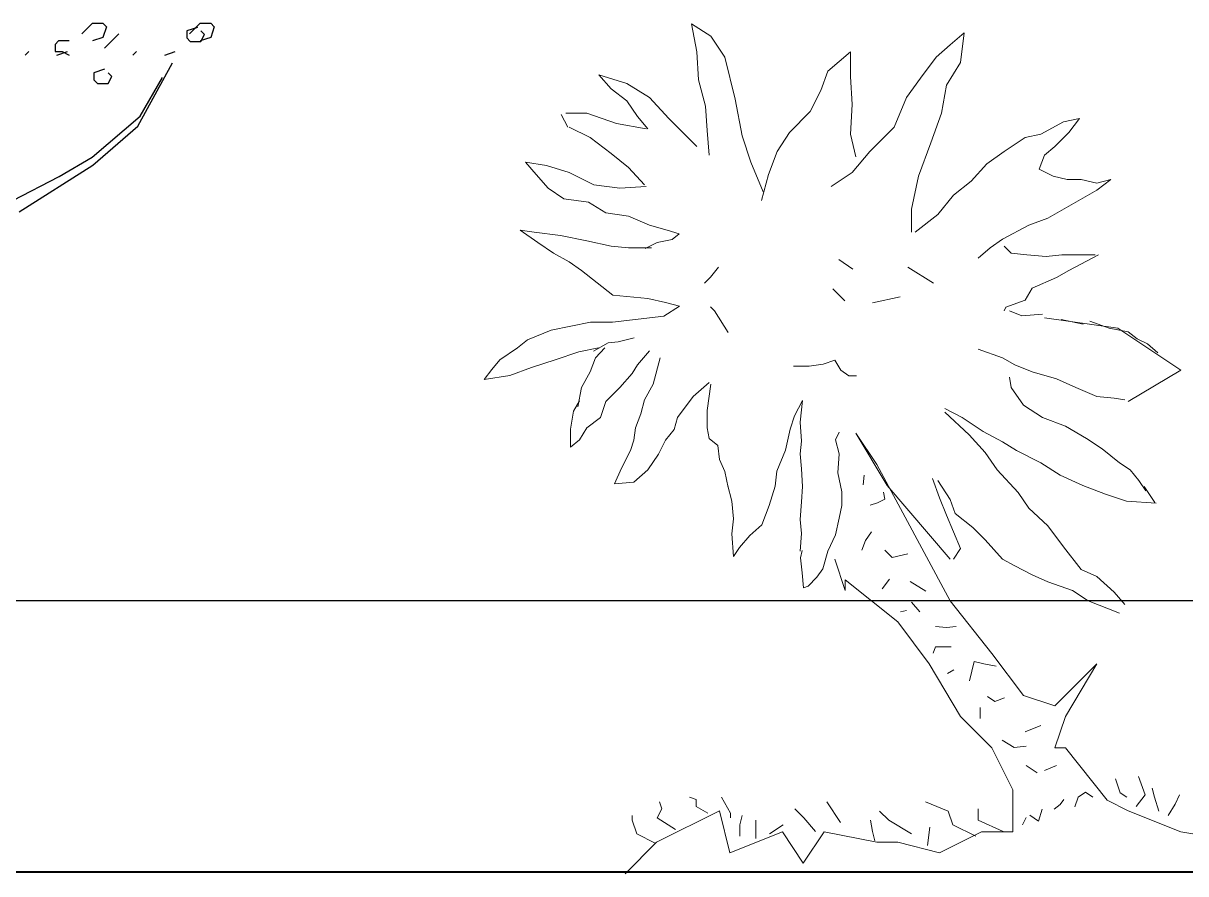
# Model space of a CAD drawing. Header units: metres. Extents: x 2330 to 2661, y 695 to 924.
# Drawn here: x 2596.994 to 2599.136, y 869.188 to 870.755 of the extents above; entities that cross this region are included whole.
import ezdxf

# ---------------------------------------------------------------- set-up
doc = ezdxf.new("R2010")
doc.units = ezdxf.units.M
doc.header["$LTSCALE"] = 20
doc.layers.add('Columns', color=30, linetype='Continuous', lineweight=40)
doc.layers.add('Green', color=116, linetype='Continuous', lineweight=5)
doc.layers.add('Tree and Others', color=74, linetype='Continuous')

msp = doc.modelspace()

# ---------------------------------------------------------------- linework, layer by layer
for p, q in [((2597.1015, 870.7358), (2597.1211, 870.7553)), ((2597.1211, 870.7553), (2597.1406, 870.7553)), ((2597.1406, 870.7553), (2597.1471, 870.7488)), ((2597.1471, 870.7488), (2597.1406, 870.7292)), ((2597.3146, 870.7478), (2597.295, 870.7413)), ((2597.3001, 870.7358), (2597.3196, 870.7553)), ((2597.3196, 870.7553), (2597.3392, 870.7553)), ((2597.3392, 870.7553), (2597.3457, 870.7488)), ((2597.3457, 870.7488), (2597.3392, 870.7292)), ((2597.1406, 870.7292), (2597.1211, 870.7227)), ((2597.1697, 870.7358), (2597.1436, 870.7097)), ((2597.295, 870.7413), (2597.295, 870.7282)), ((2597.295, 870.7282), (2597.3016, 870.7217)), ((2597.3392, 870.7292), (2597.3196, 870.7227)), ((2597.3276, 870.7347), (2597.3211, 870.7413)), ((2597.3211, 870.7217), (2597.3276, 870.7347)), ((2597.0038, 870.7032), (2596.9972, 870.6966)), ((2597.0589, 870.7227), (2597.0524, 870.7162)), ((2597.0524, 870.7162), (2597.0524, 870.7032)), ((2597.0524, 870.7032), (2597.0654, 870.7032)), ((2597.0559, 870.6966), (2597.0755, 870.7032)), ((2597.0785, 870.7227), (2597.0589, 870.7227)), ((2597.0654, 870.7032), (2597.0785, 870.6966)), ((2597.2023, 870.7032), (2597.1958, 870.6966)), ((2597.2544, 870.6966), (2597.274, 870.7032)), ((2597.3016, 870.7217), (2597.3146, 870.7217)), ((2597.3146, 870.7217), (2597.3211, 870.7217)), ((2597.2049, 870.5658), (2597.2686, 870.6823)), ((2597.1436, 870.6705), (2597.1241, 870.664)), ((2597.1241, 870.664), (2597.1241, 870.651)), ((2597.1567, 870.6575), (2597.1502, 870.664)), ((2597.1241, 870.651), (2597.1306, 870.6445)), ((2597.1306, 870.6445), (2597.1436, 870.6445)), ((2597.1436, 870.6445), (2597.1502, 870.6445)), ((2597.1502, 870.6445), (2597.1567, 870.6575)), ((2597.209, 870.5843), (2597.2502, 870.6551)), ((2597.1208, 870.5084), (2597.209, 870.5843)), ((2597.1218, 870.4937), (2597.2049, 870.5658)), ((2596.986, 870.4078), (2597.1218, 870.4937)), ((2597.0598, 870.4727), (2597.1208, 870.5084)), ((2596.9745, 870.4289), (2597.0598, 870.4727))]:
    msp.add_line(p, q)
at = {"layer": 'Columns'}
msp.add_line((2595.3993, 869.1919), (2601.7206, 869.1919), dxfattribs=at)
at = {"layer": 'Green'}
for p, q in [((2598.2608, 870.7315), (2598.2254, 870.754)), ((2598.2254, 870.754), (2598.235, 870.7025)), ((2598.2865, 870.6928), (2598.2608, 870.7315)), ((2598.7276, 870.7379), (2598.7019, 870.7154)), ((2598.7212, 870.6831), (2598.7276, 870.7379)), ((2598.235, 870.7025), (2598.2382, 870.6509)), ((2598.5183, 870.7025), (2598.4765, 870.667)), ((2598.5183, 870.6574), (2598.5183, 870.7025)), ((2598.7019, 870.7154), (2598.6761, 870.6928)), ((2598.3058, 870.6155), (2598.2865, 870.6928)), ((2598.6761, 870.6928), (2598.6471, 870.6541)), ((2598.6954, 870.6413), (2598.7212, 870.6831)), ((2598.1062, 870.6445), (2598.0547, 870.6606)), ((2598.0547, 870.6606), (2598.0773, 870.6348)), ((2598.4765, 870.667), (2598.4636, 870.6316)), ((2598.1481, 870.6187), (2598.1062, 870.6445)), ((2598.2382, 870.6509), (2598.2511, 870.6026)), ((2598.5216, 870.6058), (2598.5183, 870.6574)), ((2598.6471, 870.6541), (2598.6214, 870.6187)), ((2598.6858, 870.5897), (2598.6954, 870.6413)), ((2598.0773, 870.6348), (2598.1062, 870.6123)), ((2598.1835, 870.58), (2598.1481, 870.6187)), ((2598.4636, 870.6316), (2598.4443, 870.5929)), ((2598.6214, 870.6187), (2598.5988, 870.5639)), ((2598.1062, 870.6123), (2598.1255, 870.5833)), ((2598.2511, 870.6026), (2598.2543, 870.5575)), ((2598.3187, 870.5478), (2598.3058, 870.6155)), ((2598.5183, 870.551), (2598.5216, 870.6058)), ((2597.9971, 870.5636), (2597.9852, 870.5875)), ((2598.0322, 870.5897), (2597.9935, 870.5897)), ((2598.0869, 870.5704), (2598.0322, 870.5897)), ((2598.1255, 870.5833), (2598.1449, 870.5607)), ((2598.235, 870.5285), (2598.1835, 870.58)), ((2598.4443, 870.5929), (2598.4057, 870.5543)), ((2598.6665, 870.5349), (2598.6858, 870.5897)), ((2598.9111, 870.5736), (2598.9401, 870.58)), ((2598.9401, 870.58), (2598.9208, 870.5543)), ((2598, 870.5639), (2598.0386, 870.5446)), ((2598.1416, 870.5607), (2598.0869, 870.5704)), ((2598.2543, 870.5575), (2598.2576, 870.5124)), ((2598.4057, 870.5543), (2598.3831, 870.5188)), ((2598.5988, 870.5639), (2598.5538, 870.5188)), ((2598.8693, 870.551), (2598.9111, 870.5736)), ((2598.9208, 870.5543), (2598.895, 870.5285)), ((2598.0386, 870.5446), (2598.0773, 870.5156)), ((2598.3348, 870.4995), (2598.3187, 870.5478)), ((2598.528, 870.5092), (2598.5183, 870.551)), ((2598.6439, 870.4737), (2598.6665, 870.5349)), ((2598.8017, 870.5188), (2598.8403, 870.5446)), ((2598.8403, 870.5446), (2598.8693, 870.551)), ((2598.0773, 870.5156), (2598.1094, 870.4898)), ((2598.3831, 870.5188), (2598.367, 870.4769)), ((2598.5538, 870.5188), (2598.5216, 870.4802)), ((2598.7695, 870.4963), (2598.8017, 870.5188)), ((2598.8757, 870.5124), (2598.8661, 870.4866)), ((2598.895, 870.5285), (2598.8757, 870.5124)), ((2597.9581, 870.4931), (2597.9195, 870.4995)), ((2597.9195, 870.4995), (2597.9388, 870.4769)), ((2598, 870.4802), (2597.9581, 870.4931)), ((2598.1094, 870.4898), (2598.1384, 870.4576)), ((2598.3574, 870.4447), (2598.3348, 870.4995)), ((2598.7405, 870.4641), (2598.7695, 870.4963)), ((2597.9388, 870.4769), (2597.9613, 870.4512)), ((2598.0451, 870.4576), (2598, 870.4802)), ((2598.367, 870.4769), (2598.3541, 870.4286)), ((2598.5216, 870.4802), (2598.4829, 870.4544)), ((2598.631, 870.4125), (2598.6439, 870.4737)), ((2598.8661, 870.4866), (2598.8918, 870.4737)), ((2598.8918, 870.4737), (2598.9176, 870.4673)), ((2598.9176, 870.4673), (2598.9433, 870.4673)), ((2598.9433, 870.4673), (2598.9723, 870.4608)), ((2598.9723, 870.4608), (2598.9981, 870.4673)), ((2598.9981, 870.4673), (2598.9723, 870.4479)), ((2597.9613, 870.4512), (2597.9903, 870.4318)), ((2598.0933, 870.4512), (2598.0451, 870.4576)), ((2598.1416, 870.4544), (2598.0933, 870.4512)), ((2598.7083, 870.4383), (2598.7405, 870.4641)), ((2598.9723, 870.4479), (2598.9337, 870.4254)), ((2597.9903, 870.4318), (2598.0354, 870.4254)), ((2598.0354, 870.4254), (2598.0676, 870.4061)), ((2598.6793, 870.4028), (2598.7083, 870.4383)), ((2598.9337, 870.4254), (2598.8822, 870.3964)), ((2598.0676, 870.4061), (2598.1094, 870.3996)), ((2598.631, 870.3706), (2598.631, 870.4125)), ((2598.6375, 870.3706), (2598.6793, 870.4028)), ((2598.1094, 870.3996), (2598.1481, 870.3835)), ((2598.1481, 870.3835), (2598.1803, 870.3738)), ((2598.8468, 870.3835), (2598.7985, 870.3577)), ((2598.8822, 870.3964), (2598.8468, 870.3835)), ((2597.9356, 870.3706), (2597.9098, 870.3738)), ((2597.9098, 870.3738), (2597.942, 870.3513)), ((2597.9839, 870.3642), (2597.9356, 870.3706)), ((2598.0322, 870.3545), (2597.9839, 870.3642)), ((2598.1803, 870.3738), (2598.2028, 870.3674)), ((2598.2028, 870.3674), (2598.1896, 870.3571)), ((2597.942, 870.3513), (2597.971, 870.332)), ((2598.0773, 870.3448), (2598.0322, 870.3545)), ((2598.1094, 870.3416), (2598.0773, 870.3448)), ((2598.1352, 870.3416), (2598.1094, 870.3416)), ((2598.1513, 870.3416), (2598.1352, 870.3416)), ((2598.1621, 870.3516), (2598.1401, 870.3406)), ((2598.1896, 870.3571), (2598.1621, 870.3516)), ((2598.7759, 870.3416), (2598.7534, 870.3223)), ((2598.7985, 870.3577), (2598.7759, 870.3416)), ((2598.8146, 870.332), (2598.8017, 870.3448)), ((2597.971, 870.332), (2598, 870.3159)), ((2598.5224, 870.3021), (2598.4969, 870.3203)), ((2598.8435, 870.3287), (2598.8146, 870.332)), ((2598.8789, 870.3255), (2598.8435, 870.3287)), ((2598.9079, 870.3287), (2598.8789, 870.3255)), ((2598.9691, 870.3287), (2598.9079, 870.3287)), ((2598.9755, 870.3287), (2598.9208, 870.2997)), ((2598, 870.3159), (2598.0225, 870.2997)), ((2598.0225, 870.2997), (2598.0515, 870.2772)), ((2598.2603, 870.2876), (2598.2749, 870.3058)), ((2598.6716, 870.2766), (2598.6243, 870.3058)), ((2598.9208, 870.2997), (2598.8983, 870.2869)), ((2598.0515, 870.2772), (2598.0805, 870.2546)), ((2598.2494, 870.2766), (2598.2603, 870.2876)), ((2598.8983, 870.2869), (2598.8532, 870.2675)), ((2598.0805, 870.2546), (2598.145, 870.2483)), ((2598.5078, 870.2439), (2598.486, 870.2657)), ((2598.8532, 870.2675), (2598.8403, 870.245)), ((2598.145, 870.2483), (2598.1777, 870.2411)), ((2598.2032, 870.2338), (2598.1741, 870.2156)), ((2598.1777, 870.2411), (2598.2032, 870.2338)), ((2598.2676, 870.2256), (2598.2603, 870.2329)), ((2598.6097, 870.2511), (2598.5588, 870.2402)), ((2598.8049, 870.2321), (2598.8017, 870.2256)), ((2598.8403, 870.245), (2598.8049, 870.2321)), ((2598.1741, 870.2156), (2598.0795, 870.2046)), ((2598.2931, 870.1856), (2598.2676, 870.2256)), ((2598.8339, 870.216), (2598.8113, 870.2256)), ((2598.8725, 870.2192), (2598.8339, 870.216)), ((2599.011, 870.1934), (2598.8757, 870.2128)), ((2597.9666, 870.1901), (2597.923, 870.1719)), ((2598.0394, 870.2046), (2597.9666, 870.1901)), ((2598.0795, 870.2046), (2598.0394, 870.2046)), ((2598.947, 870.2006), (2598.9068, 870.2092)), ((2598.9594, 870.2063), (2598.9949, 870.1934)), ((2598.9949, 870.1934), (2599.0303, 870.187)), ((2599.1269, 870.1161), (2599.011, 870.1934)), ((2597.923, 870.1719), (2597.9048, 870.1573)), ((2598.0904, 870.1682), (2598.0718, 870.1662)), ((2598.0904, 870.1682), (2598.1195, 870.1755)), ((2599.0303, 870.187), (2599.0464, 870.1741)), ((2599.0464, 870.1741), (2599.0657, 870.1644)), ((2597.9048, 870.1573), (2597.872, 870.1354)), ((2597.9739, 870.1354), (2598.0176, 870.15)), ((2598.0176, 870.15), (2598.054, 870.1573)), ((2598.0718, 870.1662), (2598.0449, 870.1512)), ((2598.0483, 870.1387), (2598.0658, 870.1572)), ((2598.1255, 870.1258), (2598.1481, 870.1515)), ((2598.7534, 870.1548), (2598.7985, 870.1387)), ((2599.0657, 870.1644), (2599.085, 870.1483)), ((2597.872, 870.1354), (2597.8574, 870.1172)), ((2597.9302, 870.1209), (2597.9739, 870.1354)), ((2598.0483, 870.1387), (2598.0386, 870.1129)), ((2598.1159, 870.1097), (2598.1255, 870.1258)), ((2598.1674, 870.1387), (2598.1545, 870.0903)), ((2598.4678, 870.1273), (2598.4423, 870.1237)), ((2598.4896, 870.1346), (2598.4678, 870.1273)), ((2598.5005, 870.1164), (2598.4896, 870.1346)), ((2598.7985, 870.1387), (2598.821, 870.1258)), ((2598.821, 870.1258), (2598.8532, 870.1129)), ((2597.8574, 870.1172), (2597.8429, 870.099)), ((2597.8429, 870.099), (2597.8902, 870.1063)), ((2597.8902, 870.1063), (2597.9302, 870.1209)), ((2598.0386, 870.1129), (2598.0225, 870.0839)), ((2598.0933, 870.0839), (2598.1159, 870.1097)), ((2598.4423, 870.1237), (2598.4132, 870.1237)), ((2598.5151, 870.1055), (2598.5005, 870.1164)), ((2598.5297, 870.1055), (2598.5151, 870.1055)), ((2598.8113, 870.1032), (2598.8146, 870.0839)), ((2598.8532, 870.1129), (2598.8983, 870.1)), ((2599.0303, 870.0581), (2599.1269, 870.1161)), ((2598.0225, 870.0839), (2598.0161, 870.0484)), ((2598.0676, 870.0581), (2598.0933, 870.0839)), ((2598.1545, 870.0903), (2598.1384, 870.0613)), ((2598.2286, 870.0678), (2598.2576, 870.0935)), ((2598.2608, 870.0903), (2598.2543, 870.042)), ((2598.8146, 870.0839), (2598.8371, 870.0517)), ((2598.8983, 870.1), (2598.9337, 870.0839)), ((2598.9337, 870.0839), (2598.9723, 870.0678)), ((2598.0079, 870.0403), (2598.0189, 870.0596)), ((2598.1384, 870.0613), (2598.132, 870.0356)), ((2598.1996, 870.0291), (2598.2286, 870.0678)), ((2598.4301, 870.0601), (2598.4153, 870.032)), ((2598.4254, 870.0205), (2598.4301, 870.0601)), ((2598.9723, 870.0678), (2599.0045, 870.0646)), ((2599.0045, 870.0646), (2599.0238, 870.0613)), ((2598.0024, 870.0072), (2598.0079, 870.0403)), ((2598.0579, 870.0291), (2598.0676, 870.0581)), ((2598.2543, 870.042), (2598.2543, 870.0098)), ((2598.7244, 870.0291), (2598.6922, 870.0452)), ((2598.6922, 870.0388), (2598.7373, 869.9969)), ((2598.8371, 870.0517), (2598.8725, 870.0291)), ((2598.0579, 870.0291), (2598.0327, 870.01)), ((2598.132, 870.0356), (2598.1223, 870.0098)), ((2598.1932, 870.0066), (2598.1996, 870.0291)), ((2598.4153, 870.032), (2598.4071, 870.0072)), ((2598.4278, 869.9855), (2598.4254, 870.0205)), ((2598.763, 870.0033), (2598.7244, 870.0291)), ((2598.8725, 870.0291), (2598.9144, 870.013)), ((2598.0024, 869.9742), (2598.0024, 870.0072)), ((2598.0327, 870.01), (2598.0189, 869.9879)), ((2598.1223, 870.0098), (2598.1191, 869.9872)), ((2598.1771, 869.9872), (2598.1932, 870.0066)), ((2598.2543, 870.0098), (2598.2576, 869.9904)), ((2598.4071, 870.0072), (2598.3988, 869.9686)), ((2598.4977, 870.0018), (2598.4907, 869.9878)), ((2598.5666, 869.9421), (2598.528, 870.0001)), ((2598.528, 870.0001), (2598.586, 869.9035)), ((2598.7373, 869.9969), (2598.7663, 869.9647)), ((2598.7985, 869.984), (2598.763, 870.0033)), ((2598.9144, 870.013), (2598.953, 869.9904)), ((2598.0189, 869.9879), (2598.0024, 869.9742)), ((2598.1191, 869.9872), (2598.1127, 869.9679)), ((2598.1642, 869.9615), (2598.1771, 869.9872)), ((2598.2576, 869.9904), (2598.2737, 869.9776)), ((2598.2737, 869.9776), (2598.2769, 869.9518)), ((2598.4254, 869.9622), (2598.4278, 869.9855)), ((2598.4907, 869.9878), (2598.4977, 869.9622)), ((2598.8242, 869.9679), (2598.7985, 869.984)), ((2598.953, 869.9904), (2598.982, 869.9711)), ((2598.1127, 869.9679), (2598.0966, 869.9357)), ((2598.1449, 869.9325), (2598.1642, 869.9615)), ((2598.3988, 869.9686), (2598.3823, 869.9301)), ((2598.4278, 869.9342), (2598.4254, 869.9622)), ((2598.4977, 869.9622), (2598.4953, 869.9272)), ((2598.7663, 869.9647), (2598.7888, 869.9325)), ((2598.8693, 869.9453), (2598.8242, 869.9679)), ((2598.982, 869.9711), (2599.0142, 869.9453)), ((2598.0966, 869.9357), (2598.0837, 869.9067)), ((2598.1191, 869.9099), (2598.1449, 869.9325)), ((2598.2769, 869.9518), (2598.2865, 869.9292)), ((2598.4301, 869.9016), (2598.4278, 869.9342)), ((2598.7019, 869.6908), (2598.5666, 869.9421)), ((2598.7888, 869.9325), (2598.8274, 869.8906)), ((2598.9047, 869.9228), (2598.8693, 869.9453)), ((2599.0142, 869.9453), (2599.0335, 869.9325)), ((2599.0335, 869.9325), (2599.0496, 869.9131)), ((2598.0837, 869.9067), (2598.1191, 869.9099)), ((2598.2865, 869.9292), (2598.293, 869.9002)), ((2598.3823, 869.9301), (2598.3795, 869.9025)), ((2598.4953, 869.9272), (2598.5023, 869.8922)), ((2598.5436, 869.9228), (2598.5414, 869.905)), ((2598.6697, 869.9163), (2598.6825, 869.8809)), ((2598.7019, 869.8777), (2598.6793, 869.9131)), ((2598.9466, 869.9035), (2598.9047, 869.9228)), ((2599.0496, 869.9131), (2599.0625, 869.8938)), ((2598.2997, 869.875), (2598.2915, 869.9053)), ((2598.3795, 869.9025), (2598.3685, 869.8667)), ((2598.4278, 869.8736), (2598.4301, 869.9016)), ((2598.5023, 869.8922), (2598.5023, 869.8666)), ((2598.5793, 869.8916), (2598.5815, 869.8782)), ((2598.586, 869.9035), (2598.7019, 869.7681)), ((2598.8274, 869.8906), (2598.8468, 869.8616)), ((2598.9884, 869.8874), (2598.9466, 869.9035)), ((2599.0792, 869.8725), (2599.0596, 869.902)), ((2598.3025, 869.8419), (2598.2997, 869.875)), ((2598.3685, 869.8667), (2598.3548, 869.8309)), ((2598.4254, 869.8409), (2598.4278, 869.8736)), ((2598.5681, 869.8715), (2598.5548, 869.8671)), ((2598.5815, 869.8782), (2598.5681, 869.8715)), ((2598.6825, 869.8809), (2598.6954, 869.8487)), ((2598.7115, 869.8519), (2598.7019, 869.8777)), ((2599.0271, 869.8745), (2598.9884, 869.8874)), ((2599.0818, 869.8712), (2599.0271, 869.8745)), ((2598.5023, 869.8666), (2598.4977, 869.8433)), ((2598.6954, 869.8487), (2598.7212, 869.7875)), ((2598.7437, 869.8261), (2598.7115, 869.8519)), ((2598.8468, 869.8616), (2598.8822, 869.8294)), ((2598.2997, 869.8144), (2598.3025, 869.8419)), ((2598.3548, 869.8309), (2598.3328, 869.8116)), ((2598.4278, 869.8153), (2598.4254, 869.8409)), ((2598.4977, 869.8433), (2598.4907, 869.8129)), ((2598.7663, 869.8036), (2598.7437, 869.8261)), ((2598.8822, 869.8294), (2598.9111, 869.7907)), ((2598.3025, 869.773), (2598.2997, 869.8144)), ((2598.3328, 869.8116), (2598.3135, 869.7896)), ((2598.4254, 869.7826), (2598.4278, 869.8153)), ((2598.4907, 869.8129), (2598.4767, 869.7826)), ((2598.557, 869.818), (2598.5458, 869.8024)), ((2598.7985, 869.7681), (2598.7663, 869.8036)), ((2598.3135, 869.7896), (2598.3025, 869.773)), ((2598.4263, 869.7703), (2598.4291, 869.7841)), ((2598.4767, 869.7826), (2598.4674, 869.75)), ((2598.5458, 869.8024), (2598.5391, 869.7845)), ((2598.5949, 869.7712), (2598.5815, 869.7845)), ((2598.7212, 869.7875), (2598.7083, 869.7681)), ((2598.9111, 869.7907), (2598.9433, 869.7488)), ((2598.4291, 869.7427), (2598.4263, 869.7703)), ((2598.4894, 869.7681), (2598.5087, 869.7102)), ((2598.6239, 869.7778), (2598.5949, 869.7712)), ((2598.821, 869.7553), (2598.7985, 869.7681)), ((2598.4319, 869.7152), (2598.4291, 869.7427)), ((2598.4674, 869.75), (2598.4566, 869.7345)), ((2598.8532, 869.7391), (2598.821, 869.7553)), ((2598.8822, 869.7263), (2598.8532, 869.7391)), ((2598.9433, 869.7488), (2598.9723, 869.7359)), ((2598.4401, 869.7179), (2598.4319, 869.7152)), ((2598.4566, 869.7345), (2598.4401, 869.7179)), ((2598.5087, 869.7295), (2598.6053, 869.6522)), ((2598.5087, 869.7102), (2598.5087, 869.7295)), ((2598.5904, 869.731), (2598.577, 869.7132)), ((2598.6573, 869.7087), (2598.6283, 869.7265)), ((2598.9272, 869.7102), (2598.8822, 869.7263)), ((2598.9723, 869.7359), (2599.0045, 869.7069)), ((2598.9562, 869.6908), (2598.9272, 869.7102)), ((2599.0045, 869.7069), (2599.0238, 869.6844)), ((2598.6305, 869.6886), (2598.6461, 869.6708)), ((2598.7791, 869.5942), (2598.7019, 869.6908)), ((2599.0142, 869.6683), (2598.9562, 869.6908)), ((2598.6216, 869.673), (2598.6105, 869.6708)), ((2598.6053, 869.6522), (2598.6632, 869.5748)), ((2598.6952, 869.6418), (2598.6751, 869.644)), ((2598.713, 869.644), (2598.6952, 869.6418)), ((2598.6751, 869.6061), (2598.6707, 869.5949)), ((2598.684, 869.6061), (2598.6751, 869.6061)), ((2598.7041, 869.6061), (2598.684, 869.6061)), ((2598.8371, 869.5168), (2598.7791, 869.5942)), ((2598.6632, 869.5748), (2598.7212, 869.4782)), ((2598.7464, 869.5793), (2598.7375, 869.5436)), ((2598.7643, 869.5749), (2598.7464, 869.5793)), ((2598.7866, 869.5704), (2598.7643, 869.5749)), ((2598.9144, 869.4782), (2598.9723, 869.5748)), ((2598.9723, 869.5748), (2598.9337, 869.5362)), ((2598.7086, 869.5637), (2598.6974, 869.557)), ((2598.9337, 869.5362), (2598.895, 869.4975)), ((2598.7843, 869.5057), (2598.771, 869.5146)), ((2598.8022, 869.5124), (2598.7843, 869.5057)), ((2598.895, 869.4975), (2598.8371, 869.5168)), ((2598.7576, 869.4946), (2598.7576, 869.4745)), ((2598.7212, 869.4782), (2598.7791, 869.4202)), ((2598.869, 869.4611), (2598.8401, 869.4499)), ((2598.895, 869.4202), (2598.9144, 869.4782)), ((2598.7791, 869.4202), (2598.8178, 869.3429)), ((2598.82, 869.4209), (2598.7977, 869.4343)), ((2598.8423, 869.4232), (2598.82, 869.4209)), ((2598.9144, 869.4202), (2598.895, 869.4202)), ((2598.9916, 869.3235), (2598.9144, 869.4202)), ((2598.8624, 869.3741), (2598.8423, 869.3875)), ((2598.898, 869.3875), (2598.8757, 869.3786)), ((2599.0067, 869.3629), (2599.0151, 869.3376)), ((2599.0489, 869.3672), (2599.0615, 869.3334)), ((2598.8178, 869.3429), (2598.8178, 869.2655)), ((2598.9515, 869.3384), (2598.9381, 869.3295)), ((2598.9649, 869.3295), (2598.9515, 869.3384)), ((2599.0151, 869.3376), (2599.0278, 869.3292)), ((2599.0615, 869.3334), (2599.0447, 869.3123)), ((2599.0742, 869.346), (2599.0784, 869.3292)), ((2599.1249, 869.3334), (2599.1164, 869.3165)), ((2598.1708, 869.308), (2598.1666, 869.3207)), ((2598.2341, 869.3249), (2598.2214, 869.3292)), ((2598.2341, 869.3123), (2598.2341, 869.3249)), ((2598.2552, 869.2996), (2598.2341, 869.3123)), ((2598.2806, 869.3292), (2598.2974, 869.2996)), ((2598.5001, 869.2827), (2598.4747, 869.3207)), ((2598.6985, 869.3038), (2598.6563, 869.3207)), ((2598.9047, 869.3161), (2598.8936, 869.3072)), ((2598.9114, 869.325), (2598.9047, 869.3161)), ((2598.9381, 869.3295), (2598.9315, 869.3116)), ((2599.0303, 869.3042), (2598.9916, 869.3235)), ((2599.0784, 869.3292), (2599.0869, 869.3038)), ((2599.1164, 869.3165), (2599.1038, 869.2954)), ((2598.1159, 869.2869), (2598.1159, 869.2954)), ((2598.2769, 869.3042), (2598.161, 869.2462)), ((2598.1623, 869.2911), (2598.1708, 869.308)), ((2598.1961, 869.27), (2598.1623, 869.2911)), ((2598.2962, 869.2269), (2598.2769, 869.3042)), ((2598.2974, 869.2996), (2598.2974, 869.2911)), ((2598.3185, 869.2954), (2598.3143, 869.2785)), ((2598.4325, 869.2911), (2598.4156, 869.308)), ((2598.4536, 869.2658), (2598.4325, 869.2911)), ((2598.5887, 869.2869), (2598.5718, 869.3038)), ((2598.7069, 869.2785), (2598.6985, 869.3038)), ((2598.7534, 869.2869), (2598.7534, 869.308)), ((2598.8423, 869.2916), (2598.8356, 869.2782)), ((2598.8646, 869.2849), (2598.849, 869.296)), ((2598.8713, 869.3072), (2598.8646, 869.2849)), ((2599.1269, 869.2655), (2599.0303, 869.3042)), ((2598.1244, 869.2616), (2598.1159, 869.2869)), ((2598.3143, 869.2785), (2598.3143, 869.2573)), ((2598.3439, 869.2869), (2598.3439, 869.27)), ((2598.3439, 869.27), (2598.3439, 869.2531)), ((2598.3945, 869.2785), (2598.3692, 869.2616)), ((2598.555, 869.2869), (2598.5592, 869.2658)), ((2598.6309, 869.2616), (2598.5887, 869.2869)), ((2598.6647, 869.2742), (2598.6605, 869.2404)), ((2598.7491, 869.2573), (2598.7069, 869.2785)), ((2598.7998, 869.2658), (2598.7534, 869.2869)), ((2598.161, 869.2462), (2598.103, 869.1882)), ((2598.1581, 869.2447), (2598.1244, 869.2616)), ((2598.3928, 869.2655), (2598.2962, 869.2269)), ((2598.4314, 869.2075), (2598.3928, 869.2655)), ((2598.4701, 869.2655), (2598.4314, 869.2075)), ((2598.5666, 869.2462), (2598.4701, 869.2655)), ((2598.5592, 869.2658), (2598.5634, 869.2489)), ((2598.6053, 869.2462), (2598.5666, 869.2462)), ((2598.6825, 869.2269), (2598.6053, 869.2462)), ((2598.7598, 869.2655), (2598.6825, 869.2269)), ((2598.8178, 869.2655), (2598.7598, 869.2655)), ((2599.2428, 869.2462), (2599.1269, 869.2655))]:
    msp.add_line(p, q, dxfattribs=at)
at = {"layer": 'Tree and Others'}
msp.add_line((2566.1561, 869.6919), (2613.766, 869.6919), dxfattribs=at)

doc.saveas('drawing.dxf')
